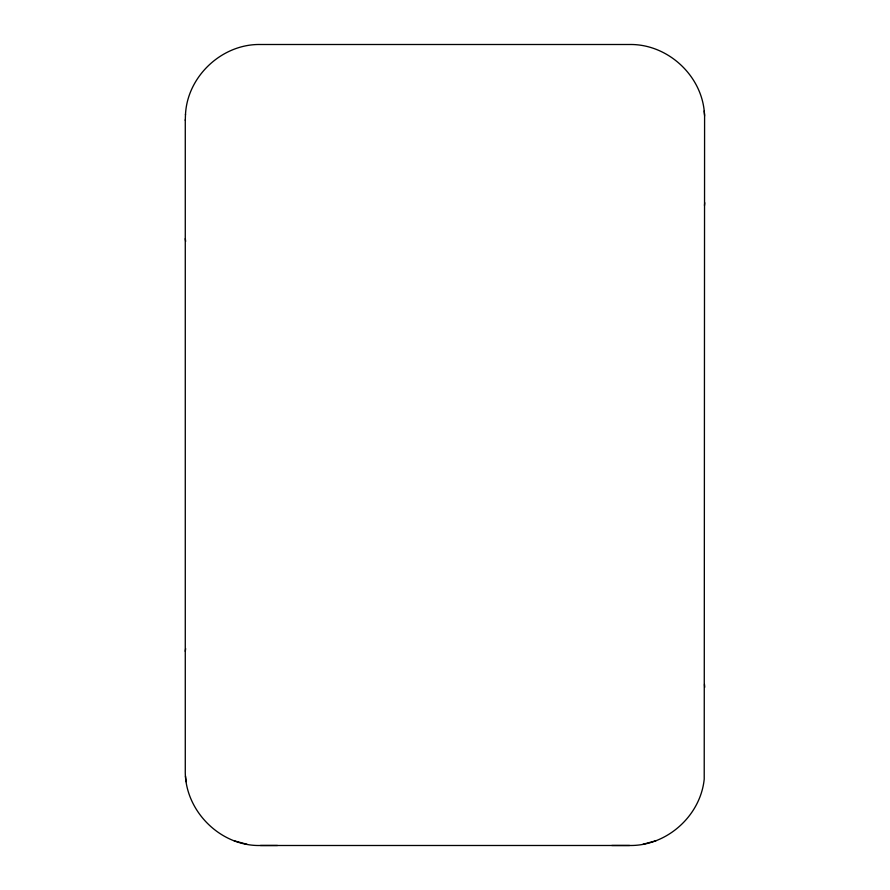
<?xml version="1.0" encoding="UTF-8"?>
<svg xmlns="http://www.w3.org/2000/svg" width="890" height="890" viewBox="0 0 890 890"><rect width="100%" height="100%" fill="white"/><g stroke="black" fill="none" stroke-linecap="round" stroke-linejoin="round"><path stroke-width="1.33" d="M185.276 120.284L185.487 114.187M704.491 205.512L704.724 202.731M185.276 651.346L185.654 648.632M185.276 119.839L185.276 770.15C184.352 810.334 220.019 846.423 260.381 845.5L629.619 845.489C666.677 846.134 700.475 815.974 704.212 779.162L704.591 115.911M642.992 844.287L655.93 840.772M260.381 845.5L277.513 845.489M611.786 845.489L629.619 845.5M234.204 840.827L247.075 844.31M185.276 238.654L185.654 241.368M185.487 776.058L186.132 781.687M185.487 114.643C187.223 76.329 221.999 43.777 260.381 44.5L629.619 44.5C666.666 43.877 700.463 74.026 704.212 110.827L704.591 115.978M704.212 110.916L704.591 115.211M704.491 684.477L704.724 687.258"/></g></svg>
